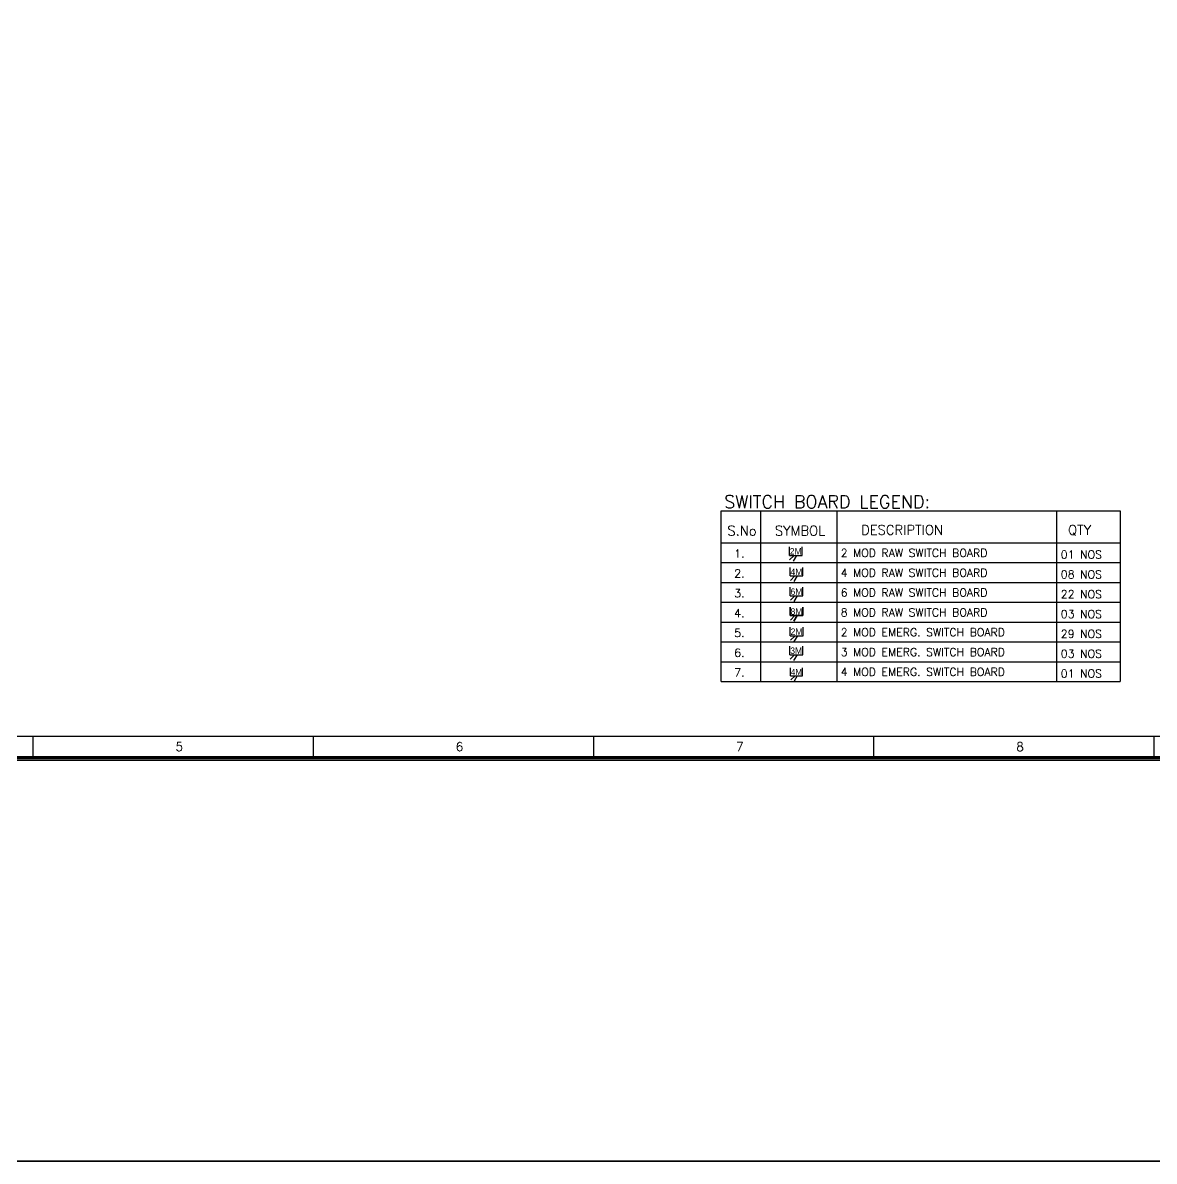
# Model space of a CAD drawing. Header units: millimetres. Extents: x 1319230 to 2124380, y -346496 to -91575.
# Drawn here: x 1557267 to 1574940, y -224422 to -206640 of the extents above; entities that cross this region are included whole.
import ezdxf
from ezdxf.enums import TextEntityAlignment as Align

# ---------------------------------------------------------------- set-up
doc = ezdxf.new("R2010")
doc.units = ezdxf.units.MM
doc.header["$LTSCALE"] = 600
doc.header["$MEASUREMENT"] = 0
doc.linetypes.add('ACAD_ISO04W100', pattern=[30, 24, -3, 0, -3])
doc.linetypes.add('CONTINU', pattern=[0])
doc.layers.add('AREA', color=193, linetype='Continuous', plot=False)
for name, color, linetype, lineweight in [('axes', 40, 'ACAD_ISO04W100', 25), ('ELE-4M UPS P.SB', 3, 'Continuous', 9), ('ELE-8M RAW P.SB', 40, 'Continuous', 35), ('P-Wall', 8, 'Continuous', 35)]:
    doc.layers.add(name, color=color, linetype=linetype, lineweight=lineweight)
for name, color, linetype in [('ELE-2M RAW P.SB', 40, 'Continuous'), ('ELE-2M UPS P.SB', 3, 'Continuous'), ('ELE-3M RAW P.SB', 40, 'Continuous'), ('ELE-3M UPS P.SB', 3, 'Continuous'), ('ELE-4M RAW P.SB', 7, 'Continuous'), ('ELE-6M RAW P.SB', 40, 'Continuous'), ('ELE-LIGHTING WIRRING', 7, 'Continuous'), ('TITLE', 7, 'Continuous')]:
    doc.layers.add(name, color=color, linetype=linetype)
doc.styles.add('ROMANS', font='romans.shx')
doc.styles.get("Standard").update_dxf_attribs({"font": 'stylu.ttf'})

# ---------------------------------------------------------------- blocks, each defined once
blk = doc.blocks.new('A$C66962185')
at = {"layer": 'TITLE'}
blk.add_line((360.7044688029871, -141176.0335827269), (2.142495829925183, -141176.0335827269), dxfattribs=at)
at = {"layer": 'TITLE', "color": 0}
for p, q in [((120.8979764219404, -141178.3291139239), (120.8979764219404, -141176.0335827269)), ((151.1607293692041, -141178.3291139239), (151.1607293692041, -141176.0335827269)), ((181.4234823164561, -141178.3291139239), (181.4234823164561, -141176.0335827269)), ((211.6862352637189, -141178.3291139239), (211.6862352637189, -141176.0335827269)), ((241.9489882109702, -141178.3291139239), (241.9489882109702, -141176.0335827269))]:
    blk.add_line(p, q, dxfattribs=at)
at = {"layer": 'TITLE', "color": 7, "const_width": 0.3550222037433294}
blk.add_lwpolyline([(363, -140928.3645569619), (363, -141178.3291139239), (0, -141178.3291139239), (0, -140928.3645569619)], close=True, dxfattribs=at)
at = {"layer": 'TITLE', "color": 0, "style": 'ROMANS'}
for s, p in [('5', (136.6746199735769, -141177.1468621627)), ('6', (166.9373729208397, -141177.1468621627)), ('7', (197.2001258680918, -141177.1468621627)), ('8', (227.4628788153447, -141177.1468621627))]:
    blk.add_text(s, height=0.9515322989103907, dxfattribs=at).set_placement(p, align=Align.MIDDLE)
blk = doc.blocks.new('2M UPS SB')
at = {"layer": 'ELE-2M UPS P.SB', "color": 3}
for p, q in [((-133.7655910551548, 160), (-69.26612788438797, 265.2194964364171)), ((-88.23655763268471, 160), (-3.38374388217926, 244.8528137430549)), ((-240, 160), (-240, 0)), ((0, 160), (-240, 160)), ((0, 160), (0, 0))]:
    blk.add_line(p, q, dxfattribs=at)
blk.add_text('2M', height=120, rotation=180, dxfattribs=at).set_placement((-6.021764248609543, 142.9791077449918))
blk = doc.blocks.new('2M SB')
at = {"layer": 'ELE-2M RAW P.SB'}
for p, q in [((-133.7655910551548, 160), (-69.26612788438797, 265.2194964364171)), ((-88.23655763268471, 160), (-3.38374388217926, 244.8528137430549)), ((-240, 160), (-240, 0)), ((0, 160), (-240, 160)), ((0, 160), (0, 0))]:
    blk.add_line(p, q, dxfattribs=at)
blk.add_text('2M', height=120, rotation=180, dxfattribs=at).set_placement((-6.021764248609543, 142.9791077449918))
blk = doc.blocks.new('4M P.SB')
at = {"layer": 'ELE-2M RAW P.SB'}
for p, q in [((0, 0), (3.333333333328483, 0)), ((0, 0), (0, -5)), ((0, -2.786783146984817), (-2.192072842430207, -1.443044330924749)), ((0, -1.838261617347598), (-1.76776695298031, -0.07049466421449324)), ((0, -5), (3.333333333328483, -5))]:
    blk.add_line(p, q, dxfattribs=at)
blk.add_text('4M', height=2.5, rotation=269.9999999999999, dxfattribs=at).set_placement((0.3546019219793379, -0.1254534218460321))
blk = doc.blocks.new('3M UPS SB')
at = {"layer": 'ELE-3M UPS P.SB', "color": 3}
for p, q in [((-133.7655910551548, 160), (-69.26612788438797, 265.2194964364171)), ((-88.23655763268471, 160), (-3.38374388217926, 244.8528137430549)), ((-240, 160), (-240, 0)), ((0, 160), (-240, 160)), ((0, 160), (0, 0))]:
    blk.add_line(p, q, dxfattribs=at)
blk.add_text('3M', height=120, rotation=180, dxfattribs=at).set_placement((-6.021764248609543, 142.9791077449918))
blk = doc.blocks.new('S-SKIRT')
at = {"layer": 'ELE-3M RAW P.SB'}
for p, q in [((4, 6), (0, 6)), ((4, 0), (4, 6)), ((4, 0), (0, 0)), ((4, 3.344139776646216), (6.630487410939168, 1.731653196809248)), ((4, 2.205913940540995), (6.121320343560001, 0.08459359698144908))]:
    blk.add_line(p, q, dxfattribs=at)
blk.add_text('6M', height=3, rotation=90, dxfattribs=at).set_placement((3.574477693648078, 0.1505441061744932))
blk = doc.blocks.new('TEWEE')
at = {"layer": 'ELE-8M RAW P.SB'}
for p, q in [((-187.5000000005821, 0), (-187.5000000005821, 125.0000000002037)), ((-187.5000000005821, 0), (0, 0)), ((-118.5651893498143, 0), (-184.8564500925131, -66.29126073696534)), ((-82.99563198827673, 0), (-133.3858375907876, -82.20273159138742)), ((0, 0), (0, 125.0000000002037))]:
    blk.add_line(p, q, dxfattribs=at)
blk.add_text('8M', height=93.75000000029215, dxfattribs=at).set_placement((-182.7954966813559, 13.29757207425428))
blk = doc.blocks.new('4M UPS')
at = {"layer": 'ELE-2M UPS P.SB', "color": 3}
for p, q in [((125.000040929066, -4.304808680899441e-05), (4.092906601727009e-05, -4.304808680899441e-05)), ((125.000040929066, -187.5000430482032), (125.000040929066, -4.304808680899441e-05)), ((125.000040929066, -82.99567503630533), (207.2027725202497, -133.385880638496)), ((125.000040929066, -118.5652323976101), (191.2913016660605, -184.8564931402507)), ((125.000040929066, -187.5000430482032), (4.092906601727009e-05, -187.5000430482032))]:
    blk.add_line(p, q, dxfattribs=at)
blk.add_text('4M', height=93.75000000006436, rotation=89.99999999999979, dxfattribs=at).set_placement((111.7024688548408, -182.795539728977))

msp = doc.modelspace()

# ---------------------------------------------------------------- linework, layer by layer
at = {"layer": 'AREA'}
for points in [[(1539896.813986779, -181916.0400007403), (1592493.518009221, -181916.0400007403), (1592493.518009221, -218162.5549147001), (1539896.813986779, -218162.5549147001)], [(1539941.813986779, -181961.0400007403), (1592448.518009221, -181961.0400007403), (1592448.518009221, -218117.5549147001), (1539941.813986779, -218117.5549147001)]]:
    msp.add_lwpolyline(points, close=True, dxfattribs=at)
at = {"layer": 'axes', "color": 7, "linetype": 'CONTINU'}
for p, q in [((1568791.339776395, -214262.6529081467), (1568791.339776393, -216930.7450741309)), ((1569980.289085163, -214262.6529081467), (1569980.289085161, -216930.7450741309)), ((1573411.36625195, -214262.6529081467), (1573411.366251948, -216930.7450741309)), ((1568176.430611877, -214762.2594362147), (1574405.696575241, -214762.2594362147)), ((1568176.430611877, -215072.0430987741), (1574405.696575241, -215072.0430987741)), ((1568176.430611877, -215381.8267613336), (1574405.696575241, -215381.8267613336)), ((1568176.430611877, -215691.6104238931), (1574405.696575241, -215691.6104238931)), ((1568176.430611877, -216001.3940864525), (1574405.696575241, -216001.3940864525)), ((1568176.430611877, -216311.177749012), (1574405.696575241, -216311.177749012)), ((1568176.430611877, -216620.9614115715), (1574405.696575241, -216620.9614115715)), ((1568176.430611877, -216930.7450741309), (1574405.696575241, -216930.7450741309))]:
    msp.add_line(p, q, dxfattribs=at)
msp.add_lwpolyline([(1568176.430611877, -216930.7450741309), (1568176.430611877, -214262.6529081467), (1574405.696575241, -214262.6529081467), (1574405.696575241, -216930.7450741309)], dxfattribs=at)
at = {"layer": 'P-Wall', "color": 30, "true_color": 0xf8991e}
msp.add_lwpolyline([(1532338.503809844, -174998.8580140677), (1598775.822816538, -174998.8580140677), (1598775.822816538, -224422.1167756764), (1532338.503809844, -224422.1167756764)], close=True, dxfattribs=at)

# ---------------------------------------------------------------- block references
at = {"layer": 'ELE-2M RAW P.SB', "color": 6, "xscale": 0.8333333333330731, "yscale": 0.8333333333330731, "zscale": 0.8333333333330731, "rotation": 179.9999999999999}
msp.add_blockref('2M SB', (1569241.630372185, -214826.1530251272), dxfattribs=at)
at = {"layer": 'ELE-2M UPS P.SB', "color": 6, "xscale": 0.8333333333330731, "yscale": 0.8333333333330731, "zscale": 0.8333333333330731, "rotation": 180}
msp.add_blockref('2M UPS SB', (1569255.235849771, -216081.5561326246), dxfattribs=at)
at = {"layer": 'ELE-3M UPS P.SB', "color": 6, "xscale": 0.8333333333330731, "yscale": 0.8333333333330731, "zscale": 0.8333333333330731, "rotation": 180}
msp.add_blockref('3M UPS SB', (1569249.580409352, -216378.1390074837), dxfattribs=at)
at = {"layer": 'ELE-4M RAW P.SB', "color": 7, "linetype": 'CONTINU', "xscale": 39.99999999998751, "yscale": 39.99999999998751, "zscale": 39.99999999998751, "rotation": 89.99999999999993}
msp.add_blockref('4M P.SB', (1569253.359007789, -215279.767452148), dxfattribs=at)
at = {"layer": 'ELE-4M UPS P.SB', "rotation": 270}
msp.add_blockref('4M UPS', (1569447.83509516, -216713.9781010837), dxfattribs=at)
at = {"layer": 'ELE-6M RAW P.SB', "xscale": 33.33333333327715, "yscale": 33.33333333327715, "zscale": 33.33333333327715, "rotation": 269.9999999999999}
msp.add_blockref('S-SKIRT', (1569253.359007789, -215456.2177813743), dxfattribs=at)
at = {"layer": 'ELE-8M RAW P.SB', "xscale": 1.066666666663143, "yscale": 1.066666666663143, "zscale": 1.066666666663143}
msp.add_blockref('TEWEE', (1569453.359007788, -215899.3347772669), dxfattribs=at)
at = {"layer": 'TITLE', "xscale": 144.6465675549349, "yscale": 144.6465665108379, "zscale": 144.6465669265092}
msp.add_blockref('A$C66962185', (1539941.813986779, 20202843.01715146), dxfattribs=at)

# ---------------------------------------------------------------- texts
at = {"layer": 'ELE-LIGHTING WIRRING', "color": 7, "linetype": 'CONTINU', "attachment_point": 1, "style": 'ROMANS'}
for s, insert, char_height, width in [('{\\C256;SWITCH BOARD LEGEND:}', (1568223.101765221, -214021.5640311133), 200, 4776.922887177672), ('{\\C256;S.No}', (1568272.603407165, -214497.9097369782), 150, 383.9574033416962), ('{\\C256;SYMBOL}', (1569015.183587766, -214497.9097369782), 150, 383.9574033416962), ('{\\C256;DESCRIPTION}', (1570361.768741576, -214485.7898694504), 150, 383.9574033416962), ('{\\C256;QTY}', (1573594.273998749, -214485.7898694504), 150, 383.9574033417739), ('{\\C256;1.}', (1568379.044561429, -214869.2242750268), 125, 383.9574033416962), ('{\\C256;2 MOD RAW SWITCH BOARD}', (1570042.042314379, -214857.9619505111), 125, 2689.156207496025), ('{\\C256;01 NOS\\P}', (1573480.830868897, -214883.4337193373), 125, 930.3434583204798), ('{\\C256;4 MOD RAW SWITCH BOARD}', (1570042.042314379, -215167.7456130724), 125, 2689.156207496025), ('{\\C256;2.}', (1568379.044561429, -215179.0079375863), 125, 383.9574033416962), ('{\\C256;08 NOS\\P}', (1573480.830868897, -215193.2173818986), 125, 1056.638836530503), ('{\\C256;3.}', (1568379.044561429, -215488.7916001457), 125, 383.9574033416962), ('{\\C256;6 MOD RAW SWITCH BOARD\\P}', (1570042.042314379, -215477.5292756319), 125, 3079.024548925925), ('{\\C256;22 NOS\\P}', (1573480.830868897, -215503.0010444581), 125, 957.7989753228612), ('{\\C256;4.}', (1568379.044561429, -215798.5752627052), 125, 383.9574033416962), ('{\\C256;8 MOD RAW SWITCH BOARD\\P}', (1570042.042314379, -215787.3129381913), 125, 3079.024548925925), ('{\\C256;03 NOS\\P}', (1573480.830868897, -215812.7847070176), 125, 1056.638836530503), ('{\\C256;5.}', (1568379.044561429, -216108.3589252665), 125, 383.9574033416962), ('{\\C256;2 MOD EMERG. SWITCH BOARD}', (1570042.042314379, -216097.0966007526), 125, 3265.722064540256), ('{\\C256;29 NOS\\P}', (1573480.830868897, -216122.568369577), 125, 858.9591141147539), ('{\\C256;3 MOD EMERG. SWITCH BOARD}', (1570042.042314379, -216406.8802633121), 125, 3051.569031923544), ('{\\C256;6.}', (1568379.044561429, -216418.142587826), 125, 383.9574033416962), ('{\\C256;03 NOS\\P}', (1573480.830868897, -216432.3520321384), 125, 897.3968379180878), ('{\\C256;7.\\P}', (1568379.044561429, -216727.9262503854), 125, 383.9574033416962), ('{\\C256;4 MOD EMERG. SWITCH BOARD\\P}', (1570042.042314379, -216716.6639258716), 125, 3051.569031923544), ('{\\C256;01 NOS\\P}', (1573480.830868897, -216742.1356946978), 125, 897.3968379180878)]:
    msp.add_mtext(s, dxfattribs=dict(at, insert=insert, char_height=char_height, width=width))

doc.saveas('drawing.dxf')
